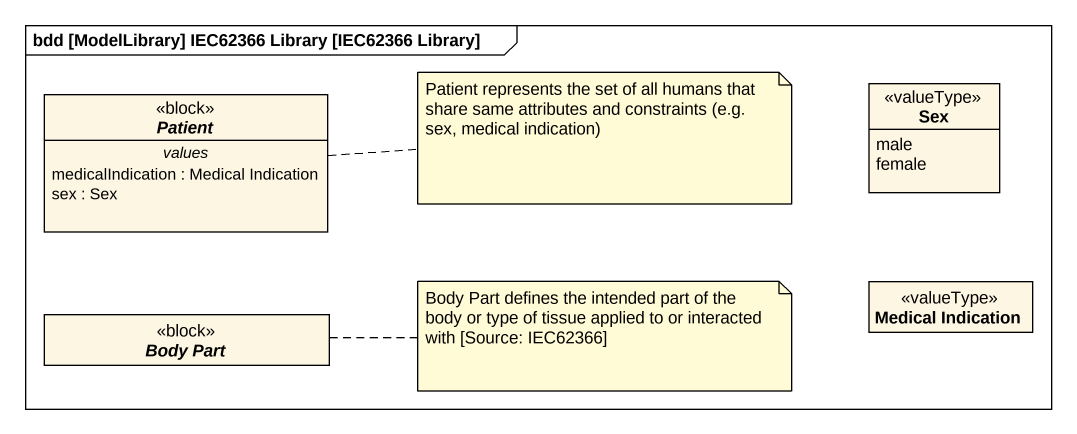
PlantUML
@startuml
mainframe bdd [ModelLibrary] IEC62366 Library [IEC62366 Library]
hide circle
hide empty members
enum Sex <<valueType>> {
  male
  female
}
abstract class Patient <<block>> {
  -- values --
  medicalIndication : Medical Indication
  sex : Sex
}
class "Medical Indication" as Medical_Indication <<valueType>>
abstract class "Body Part" as Body_Part <<block>>
note right of Patient : Patient represents the set of all humans that share same attributes and constraints (e.g. sex, medical indication)
note right of Body_Part : Body Part defines the intended part of the body or type of tissue applied to or interacted with [Source: IEC62366]
@enduml
